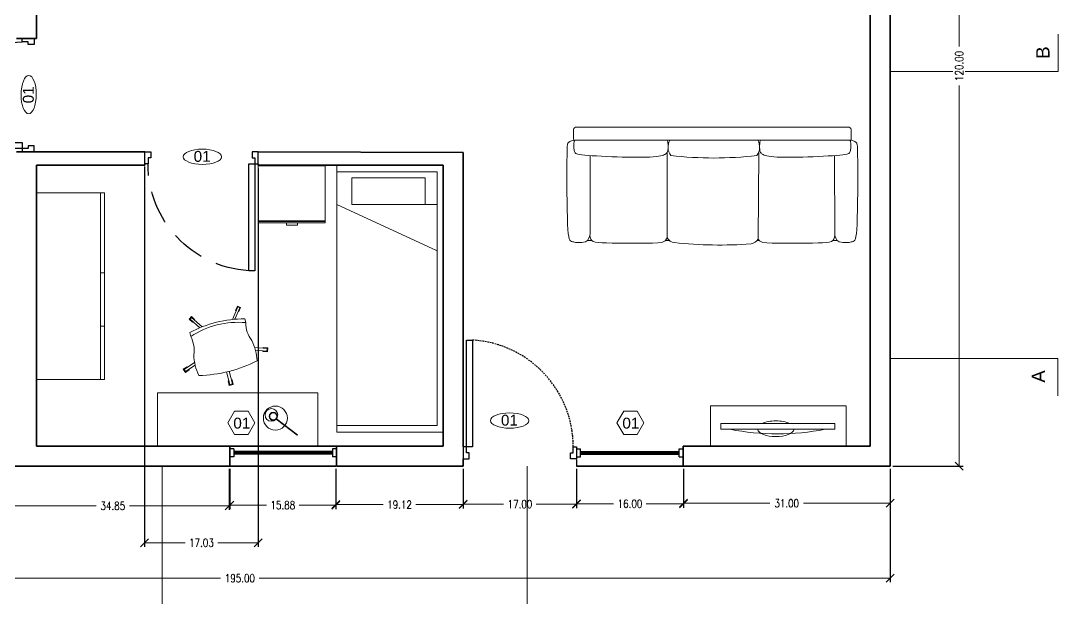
# Paper-space layout 'A000' of a CAD drawing. Header units: metres, sheet in millimetres. Extents: x -6 to 588, y -18 to 402.
# Drawn here: x 131.9 to 287.5, y 124.1 to 210.7 of the extents above; entities that cross this region are included whole.
import ezdxf

# ---------------------------------------------------------------- set-up
doc = ezdxf.new("R2010")
doc.units = ezdxf.units.M
doc.header["$MEASUREMENT"] = 0
doc.linetypes.add('HIDDEN', pattern=[0.375, 0.25, -0.125])
doc.layers.get('DEFPOINTS').update_dxf_attribs({"color": 210})
for name, color, linetype, lineweight in [('A-ANNO-DIMS', 3, 'Continuous', 18), ('A-ANNO-SYMB', 3, 'Continuous', 18), ('A-ANNO-TEXT', 3, 'Continuous', 18), ('A-DOOR-FULL', 4, 'Continuous', 25), ('A-FURN', 8, 'Continuous', 18), ('A-GLAZ-FULL', 4, 'Continuous', 25), ('A-WALL-FULL-EXTR', 7, 'Continuous', 35), ('A-WALL-FULL-INTR', 7, 'Continuous', 35)]:
    doc.layers.add(name, color=color, linetype=linetype, lineweight=lineweight)
doc.styles.add('ARIAL', font='arial.ttf')
doc.styles.add('E-ROMANS', font='romans.shx', dxfattribs={"width": 0.8})
doc.styles.get("Standard").update_dxf_attribs({"font": 'arial.ttf'})
doc.dimstyles.new('E-0100_ARW_18', dxfattribs={"dimscale": 0.001, "dimtxt": 180, "dimasz": 180, "dimexe": 90, "dimexo": 60, "dimgap": 90, "dimtad": 0, "dimzin": 0, "dimdsep": 46, "dimtxsty": 'E-ROMANS', "dimblk": 'OPEN90', "dimcen": 90, "dimclrd": 256, "dimclre": 256, "dimclrt": 256, "dimadec": 0, "dimazin": 0, "dimtfac": 1, "dimtmove": 1, "dimatfit": 3, "dimldrblk": 'OPEN90', "dimfxl": 1, "dimtfill": 1, "dimtolj": 1, "dimtzin": 0, "dimarcsym": 0})

# ---------------------------------------------------------------- blocks, each defined once
blk = doc.blocks.new('DOOR-80')
for points in [[(-0.07, 0.89), (-0.07, 0.09), (-0.025, 0.09), (-0.025, 0.89), (-0.07, 0.89)], [(-0.825, 0.09), (-0.85, 0.09), (-0.85, 0), (-0.805, 0), (-0.805, 0.045), (-0.825, 0.045), (-0.825, 0.09)], [(-0.025, 0.09), (0, 0.09), (0, 0), (-0.045, 0), (-0.045, 0.045), (-0.025, 0.045), (-0.025, 0.09)]]:
    blk.add_lwpolyline(points)
at = {"linetype": 'HIDDEN'}
blk.add_arc((-0.0227, 0.0891), 0.8023, 93.38109, 179.93414, dxfattribs=at)
blk = doc.blocks.new('_Oblique')
at = {"color": 0, "linetype": 'ByBlock', "lineweight": -2}
blk.add_line((-0.5, -0.5), (0.5, 0.5), dxfattribs=at)
blk = doc.blocks.new('*D41')
at = {"layer": 'A-ANNO-DIMS', "lineweight": -2, "transparency": 16777216}
for p, q in [((262.64, 263.94), (273.2, 263.94)), ((262.64, 143.94), (273.2, 143.94))]:
    blk.add_line(p, q, dxfattribs=at)
at = {"layer": 'A-ANNO-DIMS', "transparency": 16777216}
for p, q in [((272.6, 263.94), (272.6, 206.85)), ((272.6, 143.94), (272.6, 201.03))]:
    blk.add_line(p, q, dxfattribs=at)
at = {"layer": 'DEFPOINTS', "color": 0, "transparency": 16777216}
for p in [(262.24, 263.94), (262.24, 143.94), (272.6, 143.94)]:
    blk.add_point(p, dxfattribs=at)
at = {"layer": 'A-ANNO-DIMS', "transparency": 16777216, "xscale": 1.2, "yscale": 1.2, "zscale": 1.2}
for p, rotation in [((272.6, 263.94), 90), ((272.6, 143.94), 270)]:
    blk.add_blockref('_Oblique', p, dxfattribs=dict(at, rotation=rotation))
at = {"layer": 'A-ANNO-DIMS', "transparency": 16777216, "insert": (272.6, 203.94), "char_height": 1.2, "attachment_point": 5, "rotation": 90, "style": 'E-ROMANS', "bg_fill": 3, "box_fill_scale": 1.25, "bg_fill_color": 256, "bg_fill_true_color": 13158600, "bg_fill_transparency": 0}
blk.add_mtext('\\A1;120.00', dxfattribs=at)
blk = doc.blocks.new('_Open90')
at = {"color": 0, "linetype": 'ByBlock', "lineweight": -2}
for p, q in [((0, 0), (-1, 0)), ((-0.5, 0.5), (0, 0)), ((0, 0), (-0.5, -0.5))]:
    blk.add_line(p, q, dxfattribs=at)
blk = doc.blocks.new('*D42')
at = {"layer": 'A-ANNO-DIMS', "lineweight": -2, "transparency": 16777216}
for p, q in [((231.24, 143.54), (231.24, 137.77)), ((262.24, 143.54), (262.24, 137.77))]:
    blk.add_line(p, q, dxfattribs=at)
at = {"layer": 'A-ANNO-DIMS', "transparency": 16777216}
for p, q in [((231.24, 138.37), (244.22, 138.37)), ((262.24, 138.37), (249.26, 138.37))]:
    blk.add_line(p, q, dxfattribs=at)
at = {"layer": 'DEFPOINTS', "color": 0, "transparency": 16777216}
for p in [(231.24, 143.94), (262.24, 143.94), (231.24, 138.37)]:
    blk.add_point(p, dxfattribs=at)
at = {"layer": 'A-ANNO-DIMS', "transparency": 16777216, "xscale": 1.2, "yscale": 1.2, "zscale": 1.2, "rotation": 180}
blk.add_blockref('_Oblique', (231.24, 138.37), dxfattribs=at)
at = {"layer": 'A-ANNO-DIMS', "transparency": 16777216, "xscale": 1.2, "yscale": 1.2, "zscale": 1.2}
blk.add_blockref('_Oblique', (262.24, 138.37), dxfattribs=at)
at = {"layer": 'A-ANNO-DIMS', "transparency": 16777216, "insert": (246.74, 138.37), "char_height": 1.2, "attachment_point": 5, "style": 'E-ROMANS', "bg_fill": 3, "box_fill_scale": 1.25, "bg_fill_color": 256, "bg_fill_true_color": 13158600, "bg_fill_transparency": 0}
blk.add_mtext('\\A1;31.00', dxfattribs=at)
blk = doc.blocks.new('*D43')
at = {"layer": 'A-ANNO-DIMS', "lineweight": -2, "transparency": 16777216}
for p, q in [((215.24, 143.54), (215.24, 137.71)), ((231.24, 143.54), (231.24, 137.71))]:
    blk.add_line(p, q, dxfattribs=at)
at = {"layer": 'A-ANNO-DIMS', "transparency": 16777216}
for p, q in [((215.24, 138.31), (220.79, 138.31)), ((231.24, 138.31), (225.69, 138.31))]:
    blk.add_line(p, q, dxfattribs=at)
at = {"layer": 'DEFPOINTS', "color": 0, "transparency": 16777216}
for p in [(215.24, 143.94), (231.24, 143.94), (215.24, 138.31)]:
    blk.add_point(p, dxfattribs=at)
at = {"layer": 'A-ANNO-DIMS', "transparency": 16777216, "xscale": 1.2, "yscale": 1.2, "zscale": 1.2, "rotation": 180}
blk.add_blockref('_Oblique', (215.24, 138.31), dxfattribs=at)
at = {"layer": 'A-ANNO-DIMS', "transparency": 16777216, "xscale": 1.2, "yscale": 1.2, "zscale": 1.2}
blk.add_blockref('_Oblique', (231.24, 138.31), dxfattribs=at)
at = {"layer": 'A-ANNO-DIMS', "transparency": 16777216, "insert": (223.24, 138.31), "char_height": 1.2, "attachment_point": 5, "style": 'E-ROMANS', "bg_fill": 3, "box_fill_scale": 1.25, "bg_fill_color": 256, "bg_fill_true_color": 13158600, "bg_fill_transparency": 0}
blk.add_mtext('\\A1;16.00', dxfattribs=at)
blk = doc.blocks.new('*D44')
at = {"layer": 'A-ANNO-DIMS', "lineweight": -2, "transparency": 16777216}
for p, q in [((198.24, 143.54), (198.24, 137.65)), ((215.24, 143.54), (215.24, 137.65))]:
    blk.add_line(p, q, dxfattribs=at)
at = {"layer": 'A-ANNO-DIMS', "transparency": 16777216}
for p, q in [((198.24, 138.25), (204.29, 138.25)), ((215.24, 138.25), (209.19, 138.25))]:
    blk.add_line(p, q, dxfattribs=at)
at = {"layer": 'DEFPOINTS', "color": 0, "transparency": 16777216}
for p in [(198.24, 143.94), (215.24, 143.94), (198.24, 138.25)]:
    blk.add_point(p, dxfattribs=at)
at = {"layer": 'A-ANNO-DIMS', "transparency": 16777216, "xscale": 1.2, "yscale": 1.2, "zscale": 1.2, "rotation": 180}
blk.add_blockref('_Oblique', (198.24, 138.25), dxfattribs=at)
at = {"layer": 'A-ANNO-DIMS', "transparency": 16777216, "xscale": 1.2, "yscale": 1.2, "zscale": 1.2}
blk.add_blockref('_Oblique', (215.24, 138.25), dxfattribs=at)
at = {"layer": 'A-ANNO-DIMS', "transparency": 16777216, "insert": (206.74, 138.25), "char_height": 1.2, "attachment_point": 5, "style": 'E-ROMANS', "bg_fill": 3, "box_fill_scale": 1.25, "bg_fill_color": 256, "bg_fill_true_color": 13158600, "bg_fill_transparency": 0}
blk.add_mtext('\\A1;17.00', dxfattribs=at)
blk = doc.blocks.new('*D45')
at = {"layer": 'A-ANNO-DIMS', "lineweight": -2, "transparency": 16777216}
for p, q in [((179.12, 143.54), (179.12, 137.57)), ((198.24, 143.54), (198.24, 137.57))]:
    blk.add_line(p, q, dxfattribs=at)
at = {"layer": 'A-ANNO-DIMS', "transparency": 16777216}
for p, q in [((179.12, 138.17), (186.23, 138.17)), ((198.24, 138.17), (191.13, 138.17))]:
    blk.add_line(p, q, dxfattribs=at)
at = {"layer": 'DEFPOINTS', "color": 0, "transparency": 16777216}
for p in [(179.12, 143.94), (198.24, 143.94), (179.12, 138.17)]:
    blk.add_point(p, dxfattribs=at)
at = {"layer": 'A-ANNO-DIMS', "transparency": 16777216, "xscale": 1.2, "yscale": 1.2, "zscale": 1.2, "rotation": 180}
blk.add_blockref('_Oblique', (179.12, 138.17), dxfattribs=at)
at = {"layer": 'A-ANNO-DIMS', "transparency": 16777216, "xscale": 1.2, "yscale": 1.2, "zscale": 1.2}
blk.add_blockref('_Oblique', (198.24, 138.17), dxfattribs=at)
at = {"layer": 'A-ANNO-DIMS', "transparency": 16777216, "insert": (188.68, 138.17), "char_height": 1.2, "attachment_point": 5, "style": 'E-ROMANS', "bg_fill": 3, "box_fill_scale": 1.25, "bg_fill_color": 256, "bg_fill_true_color": 13158600, "bg_fill_transparency": 0}
blk.add_mtext('\\A1;19.12', dxfattribs=at)
blk = doc.blocks.new('*D46')
at = {"layer": 'A-ANNO-DIMS', "lineweight": -2, "transparency": 16777216}
for p, q in [((163.24, 143.54), (163.24, 137.49)), ((179.12, 143.54), (179.12, 137.49))]:
    blk.add_line(p, q, dxfattribs=at)
at = {"layer": 'A-ANNO-DIMS', "transparency": 16777216}
for p, q in [((163.24, 138.09), (168.73, 138.09)), ((179.12, 138.09), (173.63, 138.09))]:
    blk.add_line(p, q, dxfattribs=at)
at = {"layer": 'DEFPOINTS', "color": 0, "transparency": 16777216}
for p in [(163.24, 143.94), (179.12, 143.94), (163.24, 138.09)]:
    blk.add_point(p, dxfattribs=at)
at = {"layer": 'A-ANNO-DIMS', "transparency": 16777216, "xscale": 1.2, "yscale": 1.2, "zscale": 1.2, "rotation": 180}
blk.add_blockref('_Oblique', (163.24, 138.09), dxfattribs=at)
at = {"layer": 'A-ANNO-DIMS', "transparency": 16777216, "xscale": 1.2, "yscale": 1.2, "zscale": 1.2}
blk.add_blockref('_Oblique', (179.12, 138.09), dxfattribs=at)
at = {"layer": 'A-ANNO-DIMS', "transparency": 16777216, "insert": (171.18, 138.09), "char_height": 1.2, "attachment_point": 5, "style": 'E-ROMANS', "bg_fill": 3, "box_fill_scale": 1.25, "bg_fill_color": 256, "bg_fill_true_color": 13158600, "bg_fill_transparency": 0}
blk.add_mtext('\\A1;15.88', dxfattribs=at)
blk = doc.blocks.new('*D47')
at = {"layer": 'A-ANNO-DIMS', "lineweight": -2, "transparency": 16777216}
for p, q in [((128.26, 143.54), (128.26, 137.38)), ((163.12, 143.54), (163.12, 137.38))]:
    blk.add_line(p, q, dxfattribs=at)
at = {"layer": 'A-ANNO-DIMS', "transparency": 16777216}
for p, q in [((128.26, 137.98), (143.17, 137.98)), ((163.12, 137.98), (148.21, 137.98))]:
    blk.add_line(p, q, dxfattribs=at)
at = {"layer": 'DEFPOINTS', "color": 0, "transparency": 16777216}
for p in [(128.26, 143.94), (163.12, 143.94), (128.26, 137.98)]:
    blk.add_point(p, dxfattribs=at)
at = {"layer": 'A-ANNO-DIMS', "transparency": 16777216, "xscale": 1.2, "yscale": 1.2, "zscale": 1.2, "rotation": 180}
blk.add_blockref('_Oblique', (128.26, 137.98), dxfattribs=at)
at = {"layer": 'A-ANNO-DIMS', "transparency": 16777216, "xscale": 1.2, "yscale": 1.2, "zscale": 1.2}
blk.add_blockref('_Oblique', (163.12, 137.98), dxfattribs=at)
at = {"layer": 'A-ANNO-DIMS', "transparency": 16777216, "insert": (145.69, 137.98), "char_height": 1.2, "attachment_point": 5, "style": 'E-ROMANS', "bg_fill": 3, "box_fill_scale": 1.25, "bg_fill_color": 256, "bg_fill_true_color": 13158600, "bg_fill_transparency": 0}
blk.add_mtext('\\A1;34.85', dxfattribs=at)
blk = doc.blocks.new('*D67')
at = {"layer": 'A-ANNO-DIMS', "lineweight": -2, "transparency": 16777216}
for p, q in [((67.24, 143.54), (67.24, 126.54)), ((262.24, 143.54), (262.24, 126.54))]:
    blk.add_line(p, q, dxfattribs=at)
at = {"layer": 'A-ANNO-DIMS', "transparency": 16777216}
for p, q in [((67.24, 127.14), (161.83, 127.14)), ((262.24, 127.14), (167.65, 127.14))]:
    blk.add_line(p, q, dxfattribs=at)
at = {"layer": 'DEFPOINTS', "color": 0, "transparency": 16777216}
for p in [(67.24, 143.94), (262.24, 143.94), (67.24, 127.14)]:
    blk.add_point(p, dxfattribs=at)
at = {"layer": 'A-ANNO-DIMS', "transparency": 16777216, "xscale": 1.2, "yscale": 1.2, "zscale": 1.2, "rotation": 180}
blk.add_blockref('_Oblique', (67.24, 127.14), dxfattribs=at)
at = {"layer": 'A-ANNO-DIMS', "transparency": 16777216, "xscale": 1.2, "yscale": 1.2, "zscale": 1.2}
blk.add_blockref('_Oblique', (262.24, 127.14), dxfattribs=at)
at = {"layer": 'A-ANNO-DIMS', "transparency": 16777216, "insert": (164.74, 127.14), "char_height": 1.2, "attachment_point": 5, "style": 'E-ROMANS', "bg_fill": 3, "box_fill_scale": 1.25, "bg_fill_color": 256, "bg_fill_true_color": 13158600, "bg_fill_transparency": 0}
blk.add_mtext('\\A1;195.00', dxfattribs=at)
blk = doc.blocks.new('*D68')
at = {"layer": 'A-ANNO-DIMS', "lineweight": -2, "transparency": 16777216}
for p, q in [((150.46, 188.84), (150.46, 131.86)), ((167.5, 188.57), (167.5, 131.86))]:
    blk.add_line(p, q, dxfattribs=at)
at = {"layer": 'A-ANNO-DIMS', "transparency": 16777216}
for p, q in [((150.46, 132.46), (156.53, 132.46)), ((167.5, 132.46), (161.43, 132.46))]:
    blk.add_line(p, q, dxfattribs=at)
at = {"layer": 'DEFPOINTS', "color": 0, "transparency": 16777216}
for p in [(150.46, 189.24), (167.5, 188.97), (150.46, 132.46)]:
    blk.add_point(p, dxfattribs=at)
at = {"layer": 'A-ANNO-DIMS', "transparency": 16777216, "xscale": 1.2, "yscale": 1.2, "zscale": 1.2, "rotation": 180}
blk.add_blockref('_Oblique', (150.46, 132.46), dxfattribs=at)
at = {"layer": 'A-ANNO-DIMS', "transparency": 16777216, "xscale": 1.2, "yscale": 1.2, "zscale": 1.2}
blk.add_blockref('_Oblique', (167.5, 132.46), dxfattribs=at)
at = {"layer": 'A-ANNO-DIMS', "transparency": 16777216, "insert": (158.98, 132.46), "char_height": 1.2, "attachment_point": 5, "style": 'E-ROMANS', "bg_fill": 3, "box_fill_scale": 1.25, "bg_fill_color": 256, "bg_fill_true_color": 13158600, "bg_fill_transparency": 0}
blk.add_mtext('\\A1;17.03', dxfattribs=at)

psp = doc.layouts.new('A000')

# ---------------------------------------------------------------- linework, layer by layer
at = {"layer": 'A-ANNO-SYMB', "color": 7}
psp.add_lwpolyline([(225.324, 150.454), (224.313, 152.205), (222.292, 152.205), (221.281, 150.454), (222.292, 148.703), (224.313, 148.703)], close=True, dxfattribs=at)
for centre, major_axis in [((133.072, 199.642), (-0.007, -2.882)), ((205.196, 150.772), (-2.882, 0.007))]:
    psp.add_ellipse(centre, major_axis=major_axis, ratio=0.3954678, dxfattribs=at)
at = {"layer": 'A-ANNO-TEXT'}
for p, q in [((287.458, 208.516), (287.458, 208.716)), ((287.458, 208.116), (287.458, 208.516)), ((287.458, 207.116), (287.458, 208.116)), ((287.458, 207.116), (287.458, 203.116)), ((282.458, 203.116), (262.238, 203.116)), ((283.458, 203.116), (282.458, 203.116)), ((283.458, 203.116), (287.458, 203.116)), ((282.398, 160.091), (262.238, 160.091)), ((283.398, 160.091), (282.398, 160.091)), ((283.398, 160.091), (287.398, 160.091)), ((287.398, 156.091), (287.398, 160.091)), ((287.398, 156.091), (287.398, 155.091)), ((287.398, 155.091), (287.398, 154.691)), ((287.398, 154.691), (287.398, 154.491)), ((153.105, 143.941), (153.105, 107.922))]:
    psp.add_line(p, q, dxfattribs=at)
at = {"layer": 'A-DOOR-FULL'}
psp.add_line((215.238, 144.941), (215.238, 143.941), dxfattribs=at)
for points in [[(199.638, 162.841), (199.638, 146.841), (198.738, 146.841), (198.738, 162.841), (199.638, 162.841)], [(198.738, 146.841), (198.238, 146.841), (198.238, 145.041), (199.138, 145.041), (199.138, 145.941), (198.738, 145.941), (198.738, 146.841)], [(214.738, 146.841), (215.238, 146.841), (215.238, 145.041), (214.338, 145.041), (214.338, 145.941), (214.738, 145.941), (214.738, 146.841)]]:
    psp.add_lwpolyline(points, dxfattribs=at)
at = {"layer": 'A-DOOR-FULL', "linetype": 'HIDDEN'}
psp.add_arc((198.692, 146.823), 16.046, 0.06586, 86.61891, dxfattribs=at)
at = {"layer": 'A-FURN'}
for p, q in [((217.277, 178.786), (217.258, 190.504)), ((228.798, 178.171), (228.798, 190.955)), ((242.481, 177.992), (242.545, 191.021)), ((253.952, 178.582), (253.917, 190.504)), ((167.465, 180.438), (167.465, 189.041)), ((177.542, 189.041), (177.542, 180.438)), ((179.302, 189.041), (179.302, 149.041)), ((194.302, 188.041), (179.302, 188.041)), ((192.525, 187.144), (181.525, 187.144)), ((181.525, 187.144), (181.525, 183.144)), ((192.525, 183.144), (192.525, 187.144)), ((194.302, 150.041), (194.302, 188.041)), ((134.238, 184.941), (144.438, 184.941)), ((143.838, 184.941), (143.838, 156.941)), ((144.438, 184.941), (144.438, 156.941)), ((179.302, 183.144), (194.302, 176.233)), ((181.525, 183.144), (192.525, 183.144)), ((194.302, 183.144), (181.525, 183.144)), ((177.509, 180.438), (167.465, 180.438)), ((177.542, 180.438), (177.509, 180.438)), ((216.826, 177.757), (217.545, 177.757)), ((228.555, 177.757), (229.158, 177.757)), ((242.31, 177.757), (242.619, 177.757)), ((253.629, 177.757), (254.348, 177.757)), ((144.438, 172.941), (143.838, 172.941)), ((164.426, 167.81), (163.627, 165.932)), ((163.988, 165.965), (164.722, 167.69)), ((164.373, 167.94), (164.098, 167.294)), ((164.098, 167.294), (164.191, 167.258)), ((164.854, 167.744), (164.373, 167.94)), ((164.722, 167.69), (164.426, 167.81)), ((164.489, 167.142), (164.582, 167.106)), ((164.582, 167.106), (164.854, 167.744)), ((144.438, 164.941), (143.838, 164.941)), ((157.473, 166.362), (157.124, 165.966)), ((157.652, 165.506), (157.124, 165.966)), ((157.482, 166.221), (157.265, 165.975)), ((158.748, 164.684), (157.265, 165.975)), ((158.001, 165.902), (157.473, 166.362)), ((157.482, 166.221), (159.088, 164.823)), ((157.718, 165.581), (157.652, 165.506)), ((158.001, 165.902), (157.935, 165.827)), ((165.479, 166.022), (165.619, 165.461)), ((157.238, 163.96), (157.378, 163.4)), ((166.967, 161.731), (168.839, 161.565)), ((168.839, 161.565), (166.967, 161.731)), ((167.064, 161.343), (168.787, 161.19)), ((168.787, 161.19), (167.064, 161.343)), ((168.189, 161.243), (168.175, 161.144)), ((168.873, 161.083), (168.175, 161.144)), ((168.255, 161.717), (168.241, 161.618)), ((168.952, 161.656), (168.255, 161.717)), ((168.839, 161.565), (168.787, 161.19)), ((168.952, 161.656), (168.873, 161.083)), ((156.816, 158.855), (156.23, 158.472)), ((156.373, 158.446), (157.956, 159.48)), ((157.946, 159.474), (156.373, 158.446)), ((158.039, 159.083), (156.595, 158.14)), ((156.595, 158.14), (158.039, 159.083)), ((156.816, 158.855), (156.875, 158.774)), ((156.23, 158.472), (156.57, 158.005)), ((156.373, 158.446), (156.595, 158.14)), ((157.156, 158.387), (156.57, 158.005)), ((157.098, 158.468), (157.156, 158.387)), ((163.227, 156.162), (162.752, 158.061)), ((163.632, 156.263), (163.157, 158.159)), ((144.438, 156.941), (134.238, 156.941)), ((163.081, 156.744), (162.984, 156.72)), ((162.984, 156.72), (163.154, 156.041)), ((163.753, 156.191), (163.154, 156.041)), ((163.632, 156.263), (163.227, 156.162)), ((163.583, 156.87), (163.486, 156.845)), ((163.583, 156.87), (163.753, 156.191)), ((152.409, 146.941), (152.409, 154.941)), ((152.409, 154.941), (176.409, 154.941)), ((176.409, 154.941), (176.409, 146.941)), ((255.633, 153.004), (235.305, 153.004)), ((235.305, 153.004), (235.305, 146.941)), ((255.633, 146.941), (255.633, 153.004)), ((170.221, 151.046), (170.16, 150.966)), ((170.16, 150.966), (173.332, 148.571)), ((170.221, 151.046), (173.392, 148.651)), ((194.302, 150.041), (179.302, 150.041)), ((236.844, 149.474), (236.844, 150.329)), ((236.844, 150.329), (253.962, 150.329)), ((253.962, 149.474), (236.844, 149.474)), ((253.962, 150.329), (253.962, 149.474)), ((173.392, 148.651), (173.332, 148.571)), ((179.302, 149.041), (195.238, 149.041)), ((179.302, 146.941), (195.238, 146.941)), ((235.305, 146.941), (255.633, 146.941))]:
    psp.add_line(p, q, dxfattribs=at)
for points in [[(215.215, 194.771, 0.3519513), (214.766, 194.433)], [(255.959, 194.771, -0.3519513), (256.408, 194.433)]]:
    psp.add_lwpolyline(points, format="xyb", dxfattribs=at)
for points in [[(215.187, 194.771), (255.987, 194.771)], [(256.408, 194.433), (256.408, 192.792), (214.766, 192.792)], [(214.766, 192.952), (214.766, 194.433)], [(256.408, 192.952), (256.408, 194.433)], [(214.766, 192.792), (214.603, 192.746), (214.462, 192.7), (214.342, 192.654), (214.24, 192.607), (214.154, 192.561), (214.081, 192.513), (214.021, 192.464), (213.971, 192.414), (213.929, 192.357), (213.894, 192.273), (213.865, 192.133), (213.842, 191.914), (213.824, 191.587), (213.809, 191.127), (213.798, 190.508), (213.79, 189.704), (213.784, 188.701), (213.781, 187.539), (213.781, 186.271), (213.787, 184.951), (213.799, 183.632), (213.818, 182.367), (213.845, 181.209), (213.882, 180.211), (213.928, 179.413), (213.986, 178.802), (214.056, 178.352), (214.137, 178.036), (214.231, 177.828), (214.338, 177.702), (214.459, 177.631), (214.594, 177.588), (214.744, 177.553), (214.91, 177.522), (215.092, 177.496), (215.29, 177.477), (215.507, 177.467), (215.742, 177.466), (215.997, 177.477), (216.271, 177.501), (216.564, 177.563), (216.861, 177.783), (217.147, 178.303), (217.277, 178.786)], [(214.941, 192.792), (214.937, 192.785), (214.927, 192.764), (214.912, 192.727), (214.893, 192.675), (214.873, 192.607), (214.853, 192.523), (214.835, 192.422), (214.82, 192.304), (214.81, 192.168), (214.806, 192.02), (214.807, 191.864), (214.814, 191.704), (214.828, 191.544), (214.848, 191.39), (214.875, 191.247), (214.91, 191.118), (214.955, 191.007), (215.018, 190.914), (215.112, 190.835), (215.249, 190.768), (215.439, 190.71), (215.693, 190.66), (216.025, 190.614), (216.444, 190.57), (216.958, 190.526), (217.557, 190.483), (218.225, 190.44), (218.948, 190.4), (219.711, 190.362), (220.498, 190.328), (221.296, 190.299), (222.088, 190.275), (222.862, 190.256), (223.609, 190.245), (224.323, 190.241), (224.996, 190.244), (225.623, 190.255), (226.196, 190.275), (226.708, 190.305), (227.153, 190.343), (227.526, 190.392), (227.833, 190.449), (228.082, 190.513), (228.279, 190.581), (228.433, 190.651), (228.552, 190.722), (228.643, 190.792), (228.714, 190.858), (228.772, 190.921), (228.818, 190.982), (228.855, 191.045), (228.884, 191.114), (228.905, 191.193), (228.921, 191.286), (228.933, 191.396), (228.941, 191.527), (228.947, 191.68), (228.951, 191.851), (228.95, 192.03), (228.943, 192.21), (228.93, 192.384), (228.909, 192.543), (228.878, 192.679), (228.836, 192.784)], [(256.233, 192.792), (256.237, 192.785), (256.247, 192.764), (256.262, 192.727), (256.281, 192.675), (256.301, 192.607), (256.321, 192.523), (256.339, 192.422), (256.354, 192.304), (256.364, 192.168), (256.368, 192.02), (256.367, 191.864), (256.36, 191.704), (256.346, 191.544), (256.326, 191.39), (256.299, 191.247), (256.264, 191.118), (256.219, 191.007), (256.156, 190.914), (256.062, 190.835), (255.925, 190.768), (255.735, 190.71), (255.48, 190.66), (255.149, 190.614), (254.73, 190.57), (254.216, 190.526), (253.618, 190.483), (252.953, 190.44), (252.235, 190.4), (251.482, 190.362), (250.708, 190.328), (249.929, 190.299), (249.162, 190.275), (248.42, 190.256), (247.71, 190.245), (247.036, 190.241), (246.405, 190.244), (245.821, 190.255), (245.289, 190.275), (244.814, 190.305), (244.4, 190.343), (244.052, 190.392), (243.764, 190.449), (243.529, 190.513), (243.34, 190.581), (243.192, 190.651), (243.076, 190.722), (242.986, 190.792), (242.915, 190.858), (242.857, 190.921), (242.811, 190.982), (242.774, 191.045), (242.745, 191.114), (242.724, 191.193), (242.708, 191.286), (242.696, 191.396), (242.688, 191.527), (242.682, 191.68), (242.678, 191.851), (242.679, 192.03), (242.686, 192.21), (242.699, 192.384), (242.721, 192.543), (242.752, 192.679), (242.793, 192.784)], [(256.408, 192.792), (256.571, 192.746), (256.711, 192.7), (256.832, 192.654), (256.934, 192.607), (257.02, 192.561), (257.092, 192.513), (257.153, 192.464), (257.203, 192.414), (257.245, 192.357), (257.28, 192.273), (257.309, 192.133), (257.332, 191.914), (257.35, 191.587), (257.365, 191.127), (257.375, 190.508), (257.384, 189.704), (257.39, 188.701), (257.393, 187.539), (257.393, 186.271), (257.387, 184.951), (257.375, 183.632), (257.356, 182.367), (257.329, 181.209), (257.292, 180.211), (257.245, 179.413), (257.188, 178.802), (257.118, 178.352), (257.037, 178.036), (256.943, 177.828), (256.836, 177.702), (256.715, 177.631), (256.58, 177.588), (256.43, 177.553), (256.264, 177.522), (256.082, 177.496), (255.883, 177.477), (255.667, 177.467), (255.432, 177.466), (255.177, 177.477), (254.903, 177.501), (254.61, 177.563), (254.313, 177.783), (254.027, 178.303), (253.952, 178.582)], [(217.222, 178.582), (217.261, 178.246), (217.348, 177.984), (217.499, 177.786), (217.73, 177.641), (218.054, 177.54), (218.487, 177.474), (219.043, 177.433), (219.74, 177.406), (220.581, 177.387), (221.535, 177.374), (222.564, 177.365), (223.626, 177.363), (224.681, 177.365), (225.688, 177.374), (226.609, 177.387), (227.401, 177.406), (228.036, 177.46), (228.519, 177.696), (228.798, 178.171)], [(253.952, 178.582), (253.913, 178.246), (253.826, 177.984), (253.674, 177.786), (253.444, 177.641), (253.12, 177.54), (252.687, 177.474), (252.13, 177.433), (251.434, 177.406), (250.593, 177.387), (249.639, 177.374), (248.61, 177.365), (247.548, 177.363), (246.493, 177.365), (245.486, 177.374), (244.565, 177.387), (243.773, 177.406), (243.138, 177.46), (242.655, 177.696), (242.481, 177.992)]]:
    psp.add_lwpolyline(points, dxfattribs=at)
for points in [[(177.509, 180.703), (167.498, 180.703), (167.498, 188.971), (177.509, 188.971)], [(167.531, 180.636), (177.509, 180.636), (177.509, 180.438), (167.531, 180.438)], [(171.727, 180.438), (173.378, 180.438), (173.378, 180.074), (171.727, 180.074)]]:
    psp.add_lwpolyline(points, close=True, dxfattribs=at)
for centre, radius in [((170.06, 151.15), 1.8), ((169.468, 151.612), 0.95), ((169.738, 151.409), 0.604), ((169.738, 151.409), 0.529)]:
    psp.add_circle(centre, radius, dxfattribs=at)
for centre, radius, start, end in [((214.948, 192.976), 0.183, 187.3549, 267.89221), ((256.226, 192.976), 0.183, 272.10779, 352.6451), ((230.964, 191.763), 2.021, 149.39225, 218.05747), ((240.665, 191.763), 2.021, 321.94253, 30.60775), ((235.815, 245.271), 55.132, 263.28962, 276.71038), ((230.066, 178.908), 1.466, 210.19066, 262.55917), ((236.594, 239.092), 62.003, 263.77992, 274.44883), ((241.213, 178.73), 1.466, 277.44083, 329.80934), ((165.38, 148.918), 17.104, 89.66791, 118.42577), ((164.519, 152.361), 13.147, 85.19734, 122.89635), ((170.11, 165.497), 4.491, 180.45611, 217.1084), ((153.4, 161.316), 4.491, 350.98529, 27.63758), ((159.62, 159.377), 7.705, 2.52314, 26.27082), ((165.536, 160.858), 7.705, 181.82286, 205.57054), ((158.107, 177.989), 20.463, 271.34295, 296.75073), ((245.361, 185.729), 36.953, 258.84487, 281.15129)]:
    psp.add_arc(centre, radius, start, end, dxfattribs=at)
for start_param, end_param in [(3.2124933, 6.2122847), (6.9957623, 8.7122009)]:
    psp.add_ellipse((245.109, 149.557), major_axis=(2.733, 0), ratio=0.43211, start_param=start_param, end_param=end_param, dxfattribs=at)
at = {"layer": 'A-GLAZ-FULL'}
for p, q in [((163.838, 146.541), (163.238, 146.541)), ((163.838, 146.541), (163.838, 145.341)), ((179.238, 146.541), (178.638, 146.541)), ((178.638, 146.541), (178.638, 145.341)), ((215.238, 146.541), (215.838, 146.541)), ((215.838, 145.341), (215.838, 146.541)), ((230.638, 145.341), (230.638, 146.541)), ((230.638, 146.541), (231.238, 146.541)), ((163.838, 145.341), (163.238, 145.341)), ((178.638, 146.141), (163.838, 146.141)), ((178.638, 145.941), (163.838, 145.941)), ((178.638, 145.741), (163.838, 145.741)), ((179.238, 145.341), (178.638, 145.341)), ((215.238, 145.341), (215.838, 145.341)), ((215.838, 146.141), (230.638, 146.141)), ((215.838, 145.941), (230.638, 145.941)), ((215.838, 145.741), (230.638, 145.741)), ((230.638, 145.341), (231.238, 145.341))]:
    psp.add_line(p, q, dxfattribs=at)
at = {"layer": 'A-WALL-FULL-EXTR'}
for p, q in [((262.238, 143.941), (262.238, 263.941)), ((259.238, 146.941), (259.238, 260.941)), ((134.238, 213.113), (134.238, 208.041)), ((134.238, 191.041), (150.465, 191.041)), ((167.465, 191.041), (198.238, 190.941)), ((134.238, 189.041), (150.465, 189.041)), ((150.465, 189.041), (150.465, 189.241)), ((167.465, 189.241), (167.465, 189.041)), ((167.465, 189.041), (195.238, 189.041)), ((195.238, 189.041), (195.238, 146.941)), ((134.238, 156.941), (134.238, 170.941)), ((195.238, 146.941), (134.238, 146.941)), ((163.238, 146.941), (163.238, 143.941)), ((179.238, 143.941), (179.238, 146.941)), ((259.238, 146.941), (231.238, 146.941)), ((231.238, 143.941), (231.238, 146.941)), ((198.238, 145.041), (198.238, 143.941)), ((70.238, 143.941), (163.238, 143.941)), ((179.118, 143.941), (163.118, 143.941)), ((195.238, 143.941), (179.238, 143.941)), ((198.238, 143.941), (195.238, 143.941)), ((262.238, 143.941), (231.238, 143.941))]:
    psp.add_line(p, q, dxfattribs=at)
at = {"layer": 'A-WALL-FULL-INTR'}
for p, q in [((134.238, 208.041), (131.238, 208.041)), ((131.238, 191.041), (134.238, 191.041)), ((198.238, 146.841), (198.238, 190.941)), ((134.238, 170.941), (134.238, 189.041)), ((134.238, 146.941), (134.238, 156.941))]:
    psp.add_line(p, q, dxfattribs=at)

# ---------------------------------------------------------------- block references
at = {"layer": 'A-DOOR-FULL', "xscale": -20.00000000000038, "yscale": 20.00000000000038, "zscale": 20.00000000000038}
for p, rotation in [((133.901, 191.041), 90), ((167.465, 191.041), 180)]:
    psp.add_blockref('DOOR-80', p, dxfattribs=dict(at, rotation=rotation))

# ---------------------------------------------------------------- texts
at = {"layer": 'A-ANNO-SYMB', "color": 7, "style": 'ARIAL'}
for rotation, p in [(90, (133.829, 198.338)), (359.83263, (222.1, 149.576))]:
    psp.add_text('01', height=1.6321, rotation=rotation, dxfattribs=at).set_placement(p)
psp.add_text('01', height=1.6321, dxfattribs=at).set_placement((203.892, 150.015))
at = {"layer": 'A-ANNO-TEXT', "char_height": 2, "rotation": 90}
for s, insert, attachment_point in [('B', (284.153, 205.011), 1), ('A', (283.491, 158.32), 3)]:
    psp.add_mtext_dynamic_manual_height_columns(s, width=0.51526, gutter_width=12.5, heights=[0], dxfattribs=dict(at, insert=insert, attachment_point=attachment_point))

# ---------------------------------------------------------------- next in the draw order: dimensions: what is measured, and where the dimension line sits
at = {"layer": 'A-ANNO-DIMS'}
dim = psp.add_linear_dim(base=(272.598, 143.941), p1=(262.238, 263.941), p2=(262.238, 143.941), angle=90, dimstyle='E-0100_ARW_18', override={"dimscale": 0.01, "dimtxt": 120, "dimasz": 120, "dimexe": 60, "dimexo": 40, "dimgap": 60, "dimblk": 'Oblique', "dimcen": 60, "dimlwd": 65535}, dxfattribs=at)
dim.commit()
dim.dimension.update_dxf_attribs({"geometry": '*D41', "text_midpoint": (272.598, 203.941)})

# ---------------------------------------------------------------- next in the draw order: dimensions: what is measured, and where the dimension line sits
dim = psp.add_linear_dim(base=(231.238, 138.375), p1=(262.238, 143.941), p2=(231.238, 143.941), dimstyle='E-0100_ARW_18', override={"dimscale": 0.01, "dimtxt": 120, "dimasz": 120, "dimexe": 60, "dimexo": 40, "dimgap": 60, "dimblk": 'Oblique', "dimcen": 60, "dimlwd": 65535}, dxfattribs=at)
dim.commit()
dim.dimension.update_dxf_attribs({"geometry": '*D42', "text_midpoint": (246.738, 138.375)})

# ---------------------------------------------------------------- next in the draw order: dimensions: what is measured, and where the dimension line sits
dim = psp.add_linear_dim(base=(215.238, 138.315), p1=(231.238, 143.941), p2=(215.238, 143.941), dimstyle='E-0100_ARW_18', override={"dimscale": 0.01, "dimtxt": 120, "dimasz": 120, "dimexe": 60, "dimexo": 40, "dimgap": 60, "dimblk": 'Oblique', "dimcen": 60, "dimlwd": 65535}, dxfattribs=at)
dim.commit()
dim.dimension.update_dxf_attribs({"geometry": '*D43', "text_midpoint": (223.238, 138.315)})

# ---------------------------------------------------------------- next in the draw order: dimensions: what is measured, and where the dimension line sits
dim = psp.add_linear_dim(base=(198.238, 138.252), p1=(215.238, 143.941), p2=(198.238, 143.941), dimstyle='E-0100_ARW_18', override={"dimscale": 0.01, "dimtxt": 120, "dimasz": 120, "dimexe": 60, "dimexo": 40, "dimgap": 60, "dimblk": 'Oblique', "dimcen": 60, "dimlwd": 65535}, dxfattribs=at)
dim.commit()
dim.dimension.update_dxf_attribs({"geometry": '*D44', "text_midpoint": (206.738, 138.252)})

# ---------------------------------------------------------------- next in the draw order: dimensions: what is measured, and where the dimension line sits
dim = psp.add_linear_dim(base=(179.118, 138.167), p1=(198.238, 143.941), p2=(179.118, 143.941), dimstyle='E-0100_ARW_18', override={"dimscale": 0.01, "dimtxt": 120, "dimasz": 120, "dimexe": 60, "dimexo": 40, "dimgap": 60, "dimblk": 'Oblique', "dimcen": 60, "dimlwd": 65535}, dxfattribs=at)
dim.commit()
dim.dimension.update_dxf_attribs({"geometry": '*D45', "text_midpoint": (188.678, 138.167)})

# ---------------------------------------------------------------- next in the draw order: dimensions: what is measured, and where the dimension line sits
dim = psp.add_linear_dim(base=(163.238, 138.093), p1=(179.118, 143.941), p2=(163.238, 143.941), dimstyle='E-0100_ARW_18', override={"dimscale": 0.01, "dimtxt": 120, "dimasz": 120, "dimexe": 60, "dimexo": 40, "dimgap": 60, "dimblk": 'Oblique', "dimcen": 60, "dimlwd": 65535}, dxfattribs=at)
dim.commit()
dim.dimension.update_dxf_attribs({"geometry": '*D46', "text_midpoint": (171.178, 138.093)})

# ---------------------------------------------------------------- next in the draw order: dimensions: what is measured, and where the dimension line sits
dim = psp.add_linear_dim(base=(128.264, 137.975), p1=(163.118, 143.941), p2=(128.264, 143.941), dimstyle='E-0100_ARW_18', override={"dimscale": 0.01, "dimtxt": 120, "dimasz": 120, "dimexe": 60, "dimexo": 40, "dimgap": 60, "dimblk": 'Oblique', "dimcen": 60, "dimlwd": 65535}, dxfattribs=at)
dim.commit()
dim.dimension.update_dxf_attribs({"geometry": '*D47', "text_midpoint": (145.691, 137.975)})

# ---------------------------------------------------------------- next in the draw order: dimensions: what is measured, and where the dimension line sits
dim = psp.add_linear_dim(base=(67.238, 127.143), p1=(262.238, 143.941), p2=(67.238, 143.941), dimstyle='E-0100_ARW_18', override={"dimscale": 0.01, "dimtxt": 120, "dimasz": 120, "dimexe": 60, "dimexo": 40, "dimgap": 60, "dimblk": 'Oblique', "dimcen": 60, "dimlwd": 65535}, dxfattribs=at)
dim.commit()
dim.dimension.update_dxf_attribs({"geometry": '*D67', "text_midpoint": (164.738, 127.143)})

# ---------------------------------------------------------------- next in the draw order: linework, layer by layer
at = {"layer": 'A-ANNO-TEXT'}
psp.add_line((207.806, 143.94), (207.806, 107.921), dxfattribs=at)
at = {"layer": 'A-WALL-FULL-EXTR'}
psp.add_line((231.238, 143.941), (215.238, 143.941), dxfattribs=at)

# ---------------------------------------------------------------- next in the draw order: dimensions: what is measured, and where the dimension line sits
at = {"layer": 'A-ANNO-DIMS'}
dim = psp.add_linear_dim(base=(150.465, 132.459), p1=(167.498, 188.971), p2=(150.465, 189.241), dimstyle='E-0100_ARW_18', override={"dimscale": 0.01, "dimtxt": 120, "dimasz": 120, "dimexe": 60, "dimexo": 40, "dimgap": 60, "dimblk": 'Oblique', "dimcen": 60, "dimlwd": 65535}, dxfattribs=at)
dim.commit()
dim.dimension.update_dxf_attribs({"geometry": '*D68', "text_midpoint": (158.981, 132.459)})

# ---------------------------------------------------------------- next in the draw order: linework, layer by layer
at = {"layer": 'A-ANNO-SYMB', "color": 7}
psp.add_lwpolyline([(166.983, 150.454), (165.972, 152.205), (163.951, 152.205), (162.94, 150.454), (163.951, 148.703), (165.972, 148.703)], close=True, dxfattribs=at)
psp.add_ellipse((159.118, 190.324), major_axis=(-2.882, 0.007), ratio=0.3954678, dxfattribs=at)

# ---------------------------------------------------------------- next in the draw order: texts
at = {"layer": 'A-ANNO-SYMB', "color": 7, "style": 'ARIAL'}
psp.add_text('01', height=1.6321, dxfattribs=at).set_placement((157.814, 189.567))
psp.add_text('01', height=1.6321, rotation=359.83263, dxfattribs=at).set_placement((163.76, 149.576))

doc.saveas('drawing.dxf')
